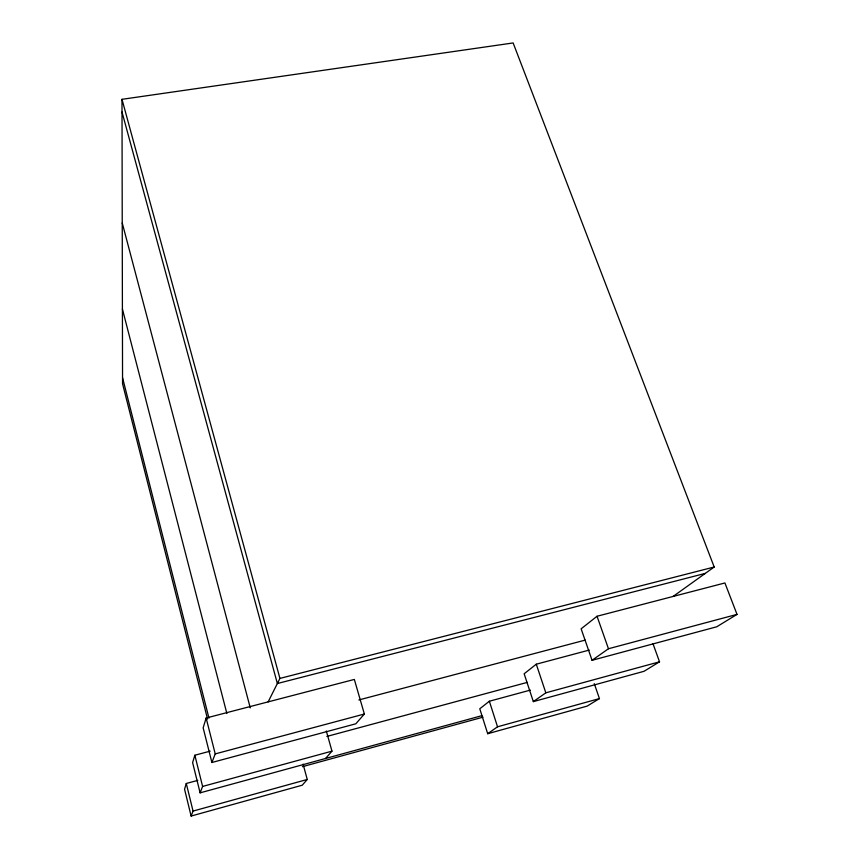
<?xml version="1.0" encoding="UTF-8"?>
<svg xmlns="http://www.w3.org/2000/svg" width="859" height="859" viewBox="0 0 859 859"><rect width="100%" height="100%" fill="white"/><g stroke="black" fill="none" stroke-linecap="round" stroke-linejoin="round"><path stroke-width="1.29" d="M197.817 780.359L186.285 783.483L184.556 789.196L191.117 816.05L302.25 785.201L307.254 779.467L303.077 764.134M210.197 751.142L194.853 755.233L192.62 762.577L200.115 792.846L481.835 715.676M206.139 718.017L203.153 727.831L211.894 762.491L355.83 723.793L364.366 714.022L354.337 679.437L206.139 718.017L215.222 753.901L211.894 762.491M191.117 816.05L193.05 811.079L186.285 783.483M200.115 792.846L202.606 786.436L194.853 755.233M268.158 701.867L279.927 678.406L121.989 99.322L513.134 42.95L714.194 567.015L673.059 596.468M325.55 758.508L331.971 751.153L326.323 731.009M530.336 690.11L489.362 701.234L479.784 708.782L487.697 733.715L587.159 706.109L599.442 698.592L594.278 683.657M589.263 650.07L536.284 664.2L524.151 673.778L533.332 701.61L644.014 671.308L659.529 661.806L652.969 643.692M597.037 616.257L581.135 628.809L592.055 660.303L716.76 626.78L737.011 614.389L724.921 582.96L597.037 616.257L608.462 648.749L592.055 660.303M487.697 733.715L497.533 726.8L599.442 698.592M533.332 701.61L545.83 692.816L659.529 661.806M193.05 811.079L307.254 779.467M202.606 786.436L331.971 751.153M302.389 766.679L482.973 717.179M326.849 736.442L527.265 682.39M215.222 753.901L364.366 714.022M608.462 648.749L737.011 614.389M358.858 699.956L585.183 640.116M279.927 678.406L714.194 567.015M705.271 573.404L277.36 683.528L122.01 112.014M536.284 664.2L545.83 692.816M489.362 701.234L497.533 726.8M122.236 222.986L250.259 707.87M122.407 309.047L226.862 713.485M122.547 377.745L208.962 718.124M207.545 719.026L122.558 383.758L121.989 99.322"/></g></svg>
